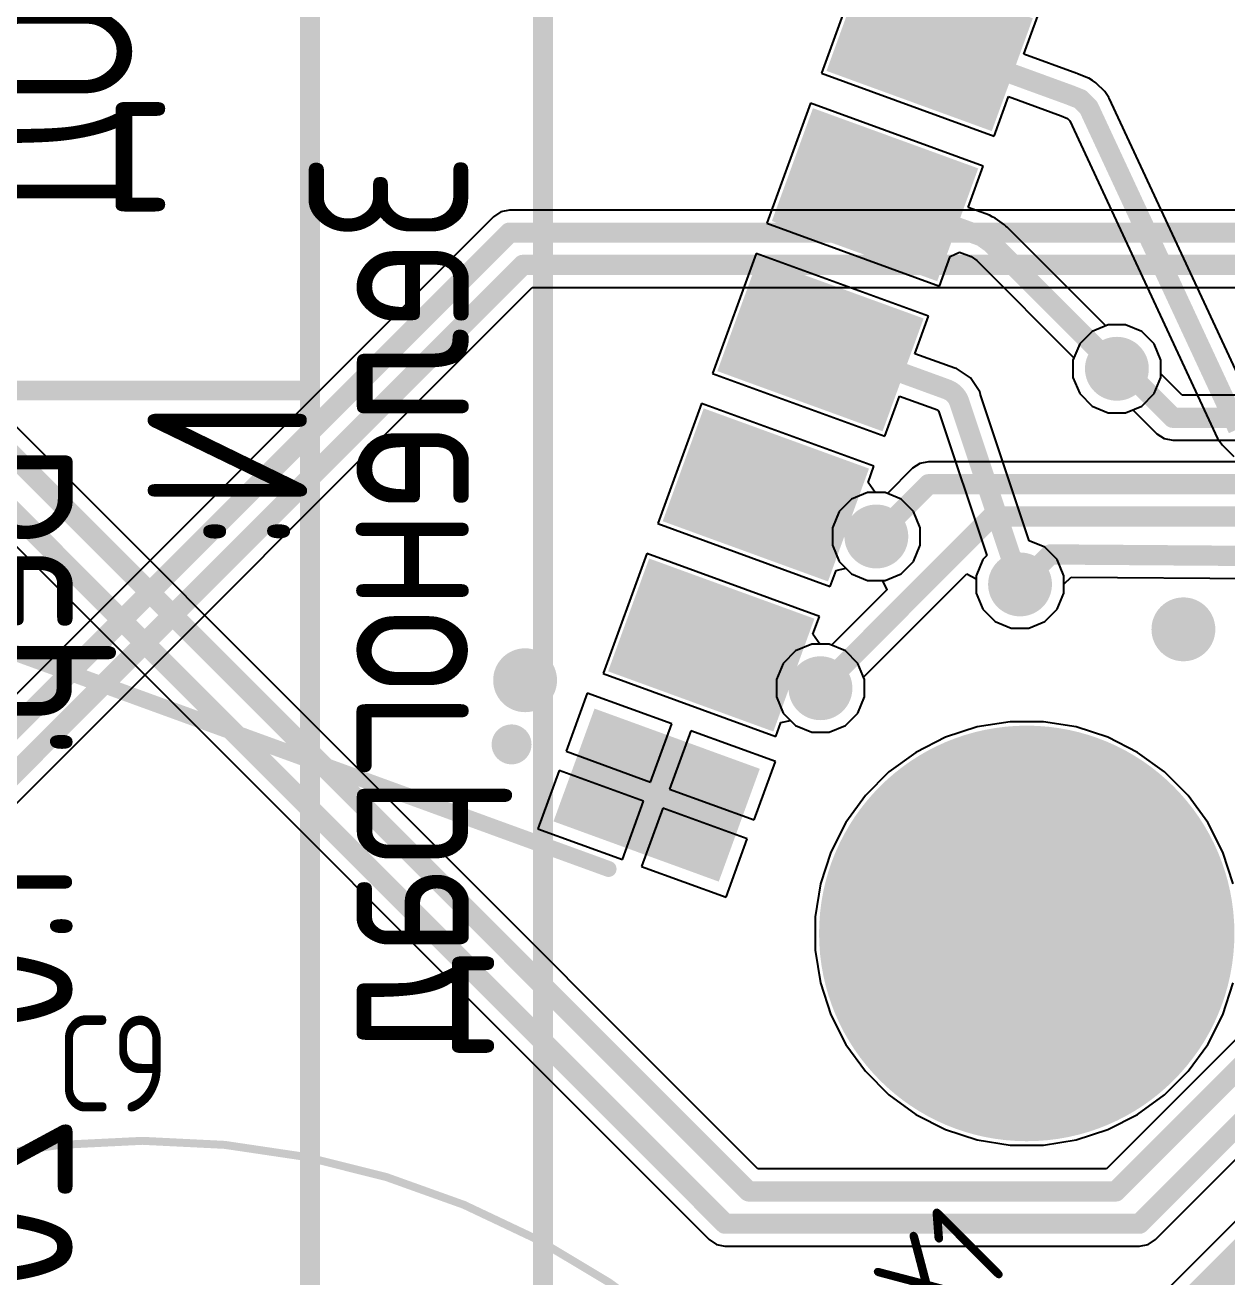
# Model space of a CAD drawing. Header units: millimetres. Extents: x 0 to 5337, y 0 to 5380.
# Drawn here: x 24.54 to 39.59, y 19.83 to 35.5 of the extents above; entities that cross this region are included whole.
import ezdxf

# ---------------------------------------------------------------- set-up
doc = ezdxf.new("R2010")
doc.units = ezdxf.units.MM
for name, color, linetype in [('BottomLayer', 5, 'Continuous'), ('BottomOverlay', 54, 'Continuous'), ('BottomSolder', 6, 'Continuous'), ('MultiLayer', 9, 'Continuous'), ('PadHoleLayer', 156, 'Continuous'), ('TopLayer', 1, 'Continuous'), ('TopOverlay', 2, 'Continuous'), ('TopPaste', 8, 'Continuous'), ('TopSolder', 216, 'Continuous'), ('ViaHoleLayer', 16, 'Continuous')]:
    doc.layers.add(name, color=color, linetype=linetype)
doc.styles.add('GOST 26.008—85', font='', dxfattribs={"height": 0.2})
doc.styles.add('GOST type A', font='', dxfattribs={"height": 0.2})
doc.styles.get('GOST 26.008—85').set_extended_font_data('GOST 26.008—85', bold=True)
doc.styles.get('GOST type A').set_extended_font_data('GOST type A')

msp = doc.modelspace()

# ---------------------------------------------------------------- hatches: boundary and pattern name
at = {"layer": 'BottomLayer'}
h = msp.add_hatch(color=5, dxfattribs=at)
edge = h.paths.add_edge_path()
edge.add_arc((38.2134364, 31.2000011), 0.3999992, 0, 360)
h = msp.add_hatch(color=5, dxfattribs=at)
edge = h.paths.add_edge_path()
edge.add_arc((35.20000072, 29.10000022), 0.3999992, 0, 360)
h = msp.add_hatch(color=5, dxfattribs=at)
edge = h.paths.add_edge_path()
edge.add_arc((36.99999966, 28.49999888), 0.3999992, 0, 360)
h = msp.add_hatch(color=5, dxfattribs=at)
edge = h.paths.add_edge_path()
edge.add_arc((39.04653862, 27.93738634), 0.3999992, 0, 360)
h = msp.add_hatch(color=5, dxfattribs=at)
edge = h.paths.add_edge_path()
edge.add_arc((30.79999936, 27.29999874), 0.3999992, 0, 360)
h = msp.add_hatch(color=5, dxfattribs=at)
edge = h.paths.add_edge_path()
edge.add_arc((34.49999958, 27.19999894), 0.3999992, 0, 360)
h = msp.add_hatch(color=5, dxfattribs=at)
edge = h.paths.add_edge_path()
edge.add_arc((37.084, 24.13), 2.50000008, 0, 360)
at = {"layer": 'BottomSolder'}
h = msp.add_hatch(color=6, dxfattribs=at)
edge = h.paths.add_edge_path()
edge.add_arc((37.084, 24.13), 2.60160008, 0, 360)
at = {"layer": 'MultiLayer'}
h = msp.add_hatch(color=9, dxfattribs=at)
edge = h.paths.add_edge_path()
edge.add_arc((37.084, 24.13), 2.50000008, 0, 360)
at = {"layer": 'PadHoleLayer'}
h = msp.add_hatch(color=156, dxfattribs=at)
edge = h.paths.add_edge_path()
edge.add_arc((37.084, 24.13), 1.59999934, 0, 360)
at = {"layer": 'TopLayer'}
for points in [[(37.030080271121, 35.52755616730352), (36.58545410531884, 34.30595581666338), (34.70606784887899, 34.98999647269648), (35.15069401468115, 36.21159682333661)], [(36.346040491121, 33.64816952730352), (35.90141432531885, 32.42656917666339), (34.022028068879, 33.11060983269648), (34.46665423468115, 34.33221018333661)], [(35.662000711121, 31.76878542730351), (35.21737454531884, 30.54718507666339), (33.337988288879, 31.23122573269648), (33.78261445468115, 32.45282608333661)], [(34.977960931121, 29.88939878730351), (34.53333476531884, 28.66779843666339), (32.653948508879, 29.35183909269648), (33.09857467468115, 30.57343944333661)], [(34.293921151121, 28.01001468730351), (33.84929498531884, 26.78841433666339), (31.96990872887899, 27.47245499269648), (32.41453489468115, 28.69405534333661)], [(33.609878831121, 26.13063058730351), (33.16525266531885, 24.90903023666339), (31.285866408879, 25.59307089269648), (31.73049257468115, 26.81467124333661)]]:
    msp.add_hatch(color=1, dxfattribs=at).paths.add_polyline_path(points)
h = msp.add_hatch(color=1, dxfattribs=at)
edge = h.paths.add_edge_path()
edge.add_arc((38.2134364, 31.2000011), 0.3999992, 0, 360)
h = msp.add_hatch(color=1, dxfattribs=at)
edge = h.paths.add_edge_path()
edge.add_arc((35.20000072, 29.10000022), 0.3999992, 0, 360)
h = msp.add_hatch(color=1, dxfattribs=at)
edge = h.paths.add_edge_path()
edge.add_arc((36.99999966, 28.49999888), 0.3999992, 0, 360)
h = msp.add_hatch(color=1, dxfattribs=at)
edge = h.paths.add_edge_path()
edge.add_arc((39.04653862, 27.93738634), 0.3999992, 0, 360)
h = msp.add_hatch(color=1, dxfattribs=at)
edge = h.paths.add_edge_path()
edge.add_arc((30.79999936, 27.29999874), 0.3999992, 0, 360)
h = msp.add_hatch(color=1, dxfattribs=at)
edge = h.paths.add_edge_path()
edge.add_arc((34.49999958, 27.19999894), 0.3999992, 0, 360)
h = msp.add_hatch(color=1, dxfattribs=at)
edge = h.paths.add_edge_path()
edge.add_arc((37.084, 24.13), 2.50000008, 0, 360)
at = {"layer": 'TopPaste'}
for points in [[(37.030080271121, 35.52755616730352), (36.58545410531884, 34.30595581666338), (34.70606784887899, 34.98999647269648), (35.15069401468115, 36.21159682333661)], [(36.346040491121, 33.64816952730352), (35.90141432531885, 32.42656917666339), (34.022028068879, 33.11060983269648), (34.46665423468115, 34.33221018333661)], [(35.662000711121, 31.76878542730351), (35.21737454531884, 30.54718507666339), (33.337988288879, 31.23122573269648), (33.78261445468115, 32.45282608333661)], [(34.977960931121, 29.88939878730351), (34.53333476531884, 28.66779843666339), (32.653948508879, 29.35183909269648), (33.09857467468115, 30.57343944333661)], [(34.293921151121, 28.01001468730351), (33.84929498531884, 26.78841433666339), (31.96990872887899, 27.47245499269648), (32.41453489468115, 28.69405534333661)], [(33.609878831121, 26.13063058730351), (33.16525266531885, 24.90903023666339), (31.285866408879, 25.59307089269648), (31.73049257468115, 26.81467124333661)]]:
    msp.add_hatch(color=8, dxfattribs=at).paths.add_polyline_path(points)
at = {"layer": 'TopSolder'}
for points in [[(37.16030228795474, 35.58827969101348), (36.6461776290288, 34.17573379982966), (34.57584583204526, 34.92927294898652), (35.08997049097119, 36.34181884017034)], [(36.47626250795474, 33.70889305101348), (35.96213784902881, 32.29634715982965), (33.89180605204526, 33.04988630898652), (34.40593071097119, 34.46243220017034)], [(35.79222272795474, 31.82950895101347), (35.2780980690288, 30.41696305982965), (33.20776627204526, 31.17050220898652), (33.72189093097119, 32.58304810017034)], [(35.10818294795474, 29.95012231101347), (34.59405828902881, 28.53757641982966), (32.52372649204526, 29.29111556898652), (33.03785115097119, 30.70366146017034)], [(34.42414316795474, 28.07073821101347), (33.9100185090288, 26.65819231982966), (31.83968671204526, 27.41173146898652), (32.35381137097119, 28.82427736017034)], [(33.74010084795474, 26.19135411101347), (33.22597618902881, 24.77880821982966), (31.15564439204526, 25.53234736898652), (31.66976905097119, 26.94489326017034)]]:
    msp.add_hatch(color=216, dxfattribs=at).paths.add_polyline_path(points)
h = msp.add_hatch(color=216, dxfattribs=at)
edge = h.paths.add_edge_path()
edge.add_arc((37.084, 24.13), 2.60160008, 0, 360)
at = {"layer": 'ViaHoleLayer'}
h = msp.add_hatch(color=16, dxfattribs=at)
edge = h.paths.add_edge_path()
edge.add_arc((38.2134364, 31.2000011), 0.1999996, 0, 360)
h = msp.add_hatch(color=16, dxfattribs=at)
edge = h.paths.add_edge_path()
edge.add_arc((35.20000072, 29.10000022), 0.1999996, 0, 360)
h = msp.add_hatch(color=16, dxfattribs=at)
edge = h.paths.add_edge_path()
edge.add_arc((36.99999966, 28.49999888), 0.1999996, 0, 360)
h = msp.add_hatch(color=16, dxfattribs=at)
edge = h.paths.add_edge_path()
edge.add_arc((39.04653862, 27.93738634), 0.1999996, 0, 360)
h = msp.add_hatch(color=16, dxfattribs=at)
edge = h.paths.add_edge_path()
edge.add_arc((30.79999936, 27.29999874), 0.1999996, 0, 360)
h = msp.add_hatch(color=16, dxfattribs=at)
edge = h.paths.add_edge_path()
edge.add_arc((34.49999958, 27.19999894), 0.1999996, 0, 360)

# ---------------------------------------------------------------- linework, layer by layer
at = {"layer": 'BottomLayer'}
for p, q in [((30.40428768, 33.10370062), (16.0830133, 18.78242878)), ((30.40429276, 33.10370824), (30.40428768, 33.10370062)), ((30.49592072, 33.16492986), (30.40429276, 33.10370824)), ((30.60400026, 33.18643096), (30.49592072, 33.16492986)), ((30.60401296, 33.18642842), (30.60400026, 33.18643096)), ((49.82332936, 33.18642842), (30.60401296, 33.18642842)), ((16.47104656, 17.80029206), (30.88832532, 32.21757336)), ((30.88832532, 32.21757336), (41.04599613999999, 32.21757336)), ((37.90188762, 31.66626635999999), (37.74717114, 31.51154988)), ((38.10403606, 31.75), (37.90188762, 31.66626635999999)), ((38.32283674, 31.75), (38.10403606, 31.75)), ((38.52498518, 31.66626635999999), (38.32283674, 31.75)), ((38.67970166, 31.51154988), (38.52498518, 31.66626635999999)), ((37.74717114, 31.51154988), (37.6634375, 31.30940143999999)), ((38.7634353, 31.30940143999999), (38.67970166, 31.51154988)), ((37.6634375, 31.30940143999999), (37.6634375, 31.09060076)), ((38.7634353, 31.13659), (38.7634353, 31.30940143999999)), ((37.6634375, 31.09060076), (37.74717114, 30.88845232)), ((39.03072712, 30.86929564), (38.7634353, 31.13659)), ((37.74717114, 30.88845232), (37.90188762, 30.73373584)), ((37.90188762, 30.73373584), (38.10403606, 30.6500022)), ((40.93005784, 30.86929564), (39.03072712, 30.86929564)), ((38.10403606, 30.6500022), (38.32283674, 30.6500022)), ((38.32283674, 30.6500022), (38.41359856, 30.68759674)), ((38.41359856, 30.68759674), (38.71402976, 30.38716808)), ((38.71402976, 30.38716808), (38.71403484, 30.38716046)), ((38.71403484, 30.38716046), (38.8056628, 30.32593884)), ((38.8056628, 30.32593884), (38.91374234, 30.30444028)), ((38.91374234, 30.30444028), (43.8485534, 30.30444028)), ((35.65428734, 29.9536993), (35.33852216, 29.63793666)), ((35.65429242, 29.95370692), (35.65428734, 29.9536993)), ((35.74592037999999, 30.01492854), (35.65429242, 29.95370692)), ((35.85399991999999, 30.03642964), (35.74592037999999, 30.01492854)), ((35.85401262, 30.0364271), (35.85399991999999, 30.03642964)), ((43.919902, 30.0364271), (35.85401262, 30.0364271)), ((35.09060038, 29.64999912), (34.88845194, 29.56626547999999)), ((35.30940106, 29.64999912), (35.09060038, 29.64999912)), ((35.33852216, 29.63793666), (35.30940106, 29.64999912)), ((34.88845194, 29.56626547999999), (34.73373546, 29.411549)), ((34.73373546, 29.411549), (34.65000182, 29.20940056)), ((34.65000182, 29.20940056), (34.65000182, 28.99059988)), ((34.65000182, 28.99059988), (34.73373546, 28.78845144)), ((34.73373546, 28.78845144), (34.88845194, 28.63373496)), ((34.88845194, 28.63373496), (35.09060038, 28.55000132)), ((35.03793602, 27.33852038), (36.332668, 28.63325236)), ((35.09060038, 28.55000132), (35.27098102, 28.55000132)), ((35.27098102, 28.55000132), (35.33291129999999, 28.4343475)), ((36.332668, 28.63325236), (36.33434694, 28.63290946)), ((36.33434694, 28.63290946), (36.45000075999999, 28.57097918)), ((36.45000075999999, 28.57097918), (36.45000075999999, 28.39059854)), ((37.54999856, 28.50148224), (37.64014062, 28.59094866)), ((37.64014062, 28.59094866), (49.2915956, 28.50333644)), ((35.3332542, 28.43266856), (34.63852102, 27.73793538)), ((35.33291129999999, 28.4343475), (35.3332542, 28.43266856)), ((36.45000075999999, 28.39059854), (36.5337344, 28.1884501)), ((37.46626492, 28.1884501), (37.54999856, 28.39059854)), ((37.54999856, 28.39059854), (37.54999856, 28.50148224)), ((36.5337344, 28.1884501), (36.68845088, 28.03373362)), ((37.31154844, 28.03373362), (37.46626492, 28.1884501)), ((36.68845088, 28.03373362), (36.89059932, 27.94999998)), ((36.89059932, 27.94999998), (37.1094, 27.94999998)), ((37.1094, 27.94999998), (37.31154844, 28.03373362)), ((34.39059924, 27.74999784), (34.1884508, 27.6662642)), ((34.60939991999999, 27.74999784), (34.39059924, 27.74999784)), ((34.63852102, 27.73793538), (34.60939991999999, 27.74999784)), ((34.1884508, 27.6662642), (34.03373431999999, 27.51154772)), ((34.03373431999999, 27.51154772), (33.95000068, 27.30939928)), ((33.95000068, 27.30939928), (33.95000068, 27.0905986)), ((35.04999848, 27.30939928), (35.03793602, 27.33852038)), ((35.04999848, 27.0905986), (35.04999848, 27.30939928)), ((33.95000068, 27.0905986), (34.03373431999999, 26.88845016)), ((34.96626484, 26.88845016), (35.04999848, 27.0905986)), ((34.03373431999999, 26.88845016), (34.1884508, 26.73373368)), ((34.81154836, 26.73373368), (34.96626484, 26.88845016)), ((34.1884508, 26.73373368), (34.39059924, 26.65000004)), ((34.39059924, 26.65000004), (34.60939991999999, 26.65000004)), ((34.60939991999999, 26.65000004), (34.81154836, 26.73373368)), ((36.46345768, 26.71474718), (36.06675285999999, 26.5858498)), ((36.8754406, 26.77999978), (36.46345768, 26.71474718)), ((37.29255939999999, 26.77999978), (36.8754406, 26.77999978)), ((37.70454231999999, 26.71474718), (37.29255939999999, 26.77999978)), ((38.10124714, 26.5858498), (37.70454231999999, 26.71474718)), ((36.06675285999999, 26.5858498), (35.69509752, 26.39648264)), ((38.47290248, 26.39648264), (38.10124714, 26.5858498)), ((35.69509752, 26.39648264), (35.35764073999999, 26.1513066)), ((38.81035926, 26.1513066), (38.47290248, 26.39648264)), ((35.35764073999999, 26.1513066), (35.06269339999999, 25.85635926)), ((39.1053066, 25.85635926), (38.81035926, 26.1513066)), ((35.06269339999999, 25.85635926), (34.81751736, 25.51890248)), ((39.35048264, 25.51890248), (39.1053066, 25.85635926)), ((34.81751736, 25.51890248), (34.6281502, 25.14724714)), ((39.5398498, 25.14724714), (39.35048264, 25.51890248)), ((34.6281502, 25.14724714), (34.49925282, 24.75054232)), ((39.66874718, 24.75054232), (39.5398498, 25.14724714)), ((34.49925282, 24.75054232), (34.43400021999999, 24.3385594)), ((34.43400021999999, 24.3385594), (34.43400021999999, 23.9214406)), ((34.43400021999999, 23.9214406), (34.49925282, 23.50945768)), ((34.49925282, 23.50945768), (34.6281502, 23.11275286)), ((39.5398498, 23.11275286), (39.66874718, 23.50945768)), ((34.6281502, 23.11275286), (34.81751736, 22.74109752)), ((39.35048264, 22.74109752), (39.5398498, 23.11275286)), ((34.81751736, 22.74109752), (35.06269339999999, 22.40364074)), ((39.1053066, 22.40364074), (39.35048264, 22.74109752)), ((35.06269339999999, 22.40364074), (35.35764073999999, 22.1086934)), ((38.81035926, 22.1086934), (39.1053066, 22.40364074)), ((35.35764073999999, 22.1086934), (35.69509752, 21.86351736)), ((38.47290248, 21.86351736), (38.81035926, 22.1086934)), ((35.69509752, 21.86351736), (36.06675285999999, 21.6741502)), ((38.10124714, 21.6741502), (38.47290248, 21.86351736)), ((36.06675285999999, 21.6741502), (36.46345768, 21.54525282)), ((37.70454231999999, 21.54525282), (38.10124714, 21.6741502)), ((36.46345768, 21.54525282), (36.8754406, 21.48000022)), ((36.8754406, 21.48000022), (37.29255939999999, 21.48000022)), ((37.29255939999999, 21.48000022), (37.70454231999999, 21.54525282))]:
    msp.add_line(p, q, dxfattribs=at)
at = {"layer": 'BottomLayer', "const_width": 0.254}
for points in [[(16.20000062, 18.5000011), (30.60400026, 32.90400073999999)], [(30.60400026, 32.90400073999999), (50.2960005, 32.90400073999999)], [(16.27133906, 17.99999956), (30.77134054, 32.50000104)], [(30.77134054, 32.50000104), (49.53550418, 32.50000104)], [(38.2134364, 31.2000011), (38.3006092, 31.2000011)], [(38.3006092, 31.2000011), (38.91374234, 30.58686796)], [(38.91374234, 30.58686796), (44.32688112, 30.58686796)], [(35.20000072, 29.10000022), (35.85399991999999, 29.75399942)], [(35.85399991999999, 29.75399942), (49.55182368, 29.75399942)], [(34.49999958, 27.19999894), (36.65000035999999, 29.34999972)], [(36.65000035999999, 29.34999972), (49.41568984, 29.34999972)], [(36.99999966, 28.49999888), (37.38101998, 28.87533213999999)], [(37.38101998, 28.87533213999999), (49.30537002, 28.78567014)]]:
    msp.add_lwpolyline(points, dxfattribs=at)
at = {"layer": 'BottomLayer', "const_width": 0.127}
for points in [[(30.54050026, 32.90400073999999, 1), (30.66750026, 32.90400073999999, 1)], [(30.54050026, 32.90400073999999, 1), (30.66750026, 32.90400073999999, 1)], [(30.70784054, 32.50000104, 1), (30.83484054, 32.50000104, 1)], [(30.70784054, 32.50000104, 1), (30.83484054, 32.50000104, 1)], [(38.14993639999999, 31.2000011, 1), (38.2769364, 31.2000011, 1)], [(38.2371092, 31.2000011, 1), (38.36410919999999, 31.2000011, 1)], [(38.2371092, 31.2000011, 1), (38.36410919999999, 31.2000011, 1)], [(38.85024233999999, 30.58686796, 1), (38.97724234, 30.58686796, 1)], [(38.85024233999999, 30.58686796, 1), (38.97724234, 30.58686796, 1)], [(35.79049991999999, 29.75399942, 1), (35.91749992, 29.75399942, 1)], [(35.79049991999999, 29.75399942, 1), (35.91749992, 29.75399942, 1)], [(36.58650036, 29.34999972, 1), (36.71350036, 29.34999972, 1)], [(36.58650036, 29.34999972, 1), (36.71350036, 29.34999972, 1)], [(35.13650072, 29.10000022, 1), (35.26350072, 29.10000022, 1)], [(37.31751997999999, 28.87533213999999, 1), (37.44451998, 28.87533213999999, 1)], [(37.31751997999999, 28.87533213999999, 1), (37.44451998, 28.87533213999999, 1)], [(36.93649966, 28.49999888, 1), (37.06349966, 28.49999888, 1)], [(34.43649958, 27.19999894, 1), (34.56349958, 27.19999894, 1)]]:
    msp.add_lwpolyline(points, format="xyb", close=True, dxfattribs=at)
at = {"layer": 'BottomOverlay', "const_width": 0.2499995}
for points in [[(28.10400272, 40.29999814), (28.10400526, 16.95799758)], [(31.02500526, 16.83099758), (31.02500526, 40.30000068)], [(22.50100656, 30.92799758), (28.02227822, 30.92799758)]]:
    msp.add_lwpolyline(points, dxfattribs=at)
at = {"layer": 'BottomOverlay', "const_width": 0.12499848}
msp.add_lwpolyline([(27.95977898, 30.92799758, 1), (28.08477746, 30.92799758, 1)], format="xyb", close=True, dxfattribs=at)
at = {"layer": 'TopLayer'}
for p, q in [((35.0610424, 36.4038515), (34.5138121, 34.90034676)), ((37.0478812, 35.13789517999999), (37.22233602, 35.61720588)), ((37.71241378, 34.89602622), (37.0478812, 35.13789517999999)), ((34.5138121, 34.90034676), (36.67510572, 34.11370114)), ((37.71559894, 34.89409328), (37.71241378, 34.89602622)), ((37.71926924, 34.89343033999999), (37.71559894, 34.89409328)), ((37.85777289999999, 34.83890923999999), (37.71926924, 34.89343033999999)), ((37.85991158, 34.8375351), (37.85777289999999, 34.83890923999999)), ((37.86240839999999, 34.83703726), (37.85991158, 34.8375351)), ((37.90620561999999, 34.80777392), (37.86240839999999, 34.83703726)), ((37.95046765999999, 34.7793183), (37.90620561999999, 34.80777392)), ((37.951918, 34.77723042), (37.95046765999999, 34.7793183)), ((37.95403382, 34.77581564), (37.951918, 34.77723042)), ((38.06018803999999, 34.66965888), (37.95403382, 34.77581564)), ((38.08529848, 34.6320745), (38.06018803999999, 34.66965888)), ((34.37700262, 34.52446486), (33.82977232, 33.02096012)), ((36.53829623999999, 33.73781923999999), (34.37700262, 34.52446486)), ((36.67510572, 34.11370114), (36.8546888, 34.6071063)), ((36.8546888, 34.6071063), (37.51579492, 34.36648448)), ((38.11309624, 34.59625796), (38.08529848, 34.6320745)), ((38.11417066, 34.59233874), (38.11309624, 34.59625796)), ((38.11656842, 34.5890596), (38.11417066, 34.59233874)), ((39.96668918, 30.61127736), (38.11656842, 34.5890596)), ((37.51579492, 34.36648448), (37.59617576, 34.33484116)), ((37.59617576, 34.33484116), (37.62546957999999, 34.30554734)), ((37.62546957999999, 34.30554734), (39.4755878, 30.32777526)), ((36.35009748, 33.22074382), (36.53829623999999, 33.73781923999999)), ((36.6188498, 33.12292334), (36.35009748, 33.22074382)), ((36.65171231999999, 33.10298179999999), (36.6188498, 33.12292334)), ((36.68672368, 33.08712458), (36.65171231999999, 33.10298179999999)), ((36.80538232, 33.00212347999999), (36.68672368, 33.08712458)), ((33.82977232, 33.02096012), (35.99106594, 32.2343145)), ((36.82128018, 32.98515373999999), (36.80538232, 33.00212347999999)), ((36.84061465999999, 32.9722353), (36.82128018, 32.98515373999999)), ((38.07491242, 31.73793754), (36.84061465999999, 32.9722353)), ((33.69296284, 32.64508076), (33.14573254, 31.14157602)), ((35.85425646, 31.85843514), (33.69296284, 32.64508076)), ((35.99106594, 32.2343145), (36.12618886, 32.60556344)), ((36.12618886, 32.60556344), (36.2412915, 32.65923872)), ((36.2412915, 32.65923872), (36.3892592, 32.60538056)), ((36.3892592, 32.60538056), (36.45758266, 32.5564373)), ((36.45758266, 32.5564373), (37.67549996, 31.33852254)), ((33.71698361999999, 21.18242652), (22.927818, 31.97159214)), ((35.68326112, 31.38862658), (35.85425646, 31.85843514)), ((38.10403606, 31.75), (38.07491242, 31.73793754)), ((38.32283674, 31.75), (38.10403606, 31.75)), ((38.52498518, 31.66626635999999), (38.32283674, 31.75)), ((38.67970166, 31.51154988), (38.52498518, 31.66626635999999)), ((38.7634353, 31.30940143999999), (38.67970166, 31.51154988)), ((36.18129416, 31.20735694), (35.68326112, 31.38862658)), ((36.1829731, 31.20785732), (36.18129416, 31.20735694)), ((36.18297818, 31.20786494), (36.1829731, 31.20785732)), ((36.20501014, 31.20348344), (36.18297818, 31.20786494)), ((36.38065367999999, 31.08611258), (36.20501014, 31.20348344)), ((37.67549996, 31.33852254), (37.6634375, 31.30940143999999)), ((37.6634375, 31.30940143999999), (37.6634375, 31.09060076)), ((38.7634353, 31.09060076), (38.7634353, 31.30940143999999)), ((33.14573254, 31.14157602), (35.30702616, 30.3549304)), ((36.49801692, 30.9104665), (36.38065367999999, 31.08611258)), ((37.6634375, 31.09060076), (37.74717114, 30.88845232)), ((38.67970166, 30.88845232), (38.7634353, 31.09060076)), ((36.50482412, 30.87624762), (36.49801692, 30.9104665)), ((37.74717114, 30.88845232), (37.90188762, 30.73373584)), ((38.52498518, 30.73373584), (38.67970166, 30.88845232)), ((33.00892306, 30.76569412), (32.46169276, 29.26218938)), ((35.17021668, 29.9790485), (33.00892306, 30.76569412)), ((35.30702616, 30.3549304), (35.49006872, 30.8578377)), ((35.49006872, 30.8578377), (35.96707817999999, 30.68422108)), ((36.50672404, 30.8729126), (36.50482412, 30.87624762)), ((37.1151658, 29.04761018), (36.50672404, 30.8729126)), ((37.90188762, 30.73373584), (38.10403606, 30.6500022)), ((38.32283674, 30.6500022), (38.52498518, 30.73373584)), ((22.69009178, 30.71049484), (33.1042899, 20.29629926)), ((35.96707817999999, 30.68422108), (35.97049956, 30.67595846)), ((35.97049956, 30.67595846), (35.97800018, 30.67285204)), ((35.97800018, 30.67285204), (36.58226618, 28.86007944)), ((38.10403606, 30.6500022), (38.32283674, 30.6500022)), ((39.4755878, 30.32777526), (39.50460476, 30.28811824)), ((39.50460476, 30.28811824), (39.5319631, 30.24717344)), ((39.5319631, 30.24717344), (39.67883605999999, 30.1003081)), ((35.09667605999999, 29.77700166), (35.17021668, 29.9790485)), ((35.185604, 29.64999912), (35.09667605999999, 29.77700166)), ((35.30940106, 29.64999912), (35.185604, 29.64999912)), ((35.51154949999999, 29.56626547999999), (35.30940106, 29.64999912)), ((35.66626598, 29.411549), (35.51154949999999, 29.56626547999999)), ((35.74999962, 29.20940056), (35.66626598, 29.411549)), ((32.46169276, 29.26218938), (34.62298638, 28.47554376)), ((35.74999962, 28.99059988), (35.74999962, 29.20940056)), ((37.31154844, 28.96626414), (37.1151658, 29.04761018)), ((32.32488328, 28.88631002), (31.77765298, 27.38280528)), ((34.4861769, 28.0996644), (32.32488328, 28.88631002)), ((35.66626598, 28.78845144), (35.74999962, 28.99059988)), ((36.58226618, 28.86007944), (36.5337344, 28.81154766)), ((37.46626492, 28.81154766), (37.31154844, 28.96626414)), ((34.69561514, 28.67509124), (34.81960778, 28.70257912)), ((34.81960778, 28.70257912), (34.88845194, 28.63373496)), ((35.51154949999999, 28.63373496), (35.66626598, 28.78845144)), ((36.5337344, 28.81154766), (36.45000075999999, 28.60939922)), ((37.54999856, 28.60939922), (37.46626492, 28.81154766)), ((34.62298638, 28.47554376), (34.69561514, 28.67509124)), ((34.88845194, 28.63373496), (35.09060038, 28.55000132)), ((35.09060038, 28.55000132), (35.30940106, 28.55000132)), ((35.30940106, 28.55000132), (35.51154949999999, 28.63373496)), ((36.45000075999999, 28.60939922), (36.45000075999999, 28.39059854)), ((37.54999856, 28.39059854), (37.54999856, 28.60939922)), ((36.45000075999999, 28.39059854), (36.5337344, 28.1884501)), ((37.46626492, 28.1884501), (37.54999856, 28.39059854)), ((34.40513312, 27.87700038), (34.4861769, 28.0996644)), ((36.5337344, 28.1884501), (36.68845088, 28.03373362)), ((37.31154844, 28.03373362), (37.46626492, 28.1884501)), ((36.68845088, 28.03373362), (36.89059932, 27.94999998)), ((36.89059932, 27.94999998), (37.1094, 27.94999998)), ((37.1094, 27.94999998), (37.31154844, 28.03373362)), ((34.49406105999999, 27.74999784), (34.40513312, 27.87700038)), ((34.60939991999999, 27.74999784), (34.49406105999999, 27.74999784)), ((34.81154836, 27.6662642), (34.60939991999999, 27.74999784)), ((34.96626484, 27.51154772), (34.81154836, 27.6662642)), ((35.04999848, 27.30939928), (34.96626484, 27.51154772)), ((31.77765298, 27.38280528), (33.9389466, 26.59615966)), ((35.04999848, 27.0905986), (35.04999848, 27.30939928)), ((31.57868208, 27.14022512), (31.31293204, 26.41008434)), ((32.63771222, 26.75476996), (31.57868208, 27.14022512)), ((34.96626484, 26.88845016), (35.04999848, 27.0905986)), ((34.81154836, 26.73373368), (34.96626484, 26.88845016)), ((32.37196218, 26.02462918), (32.63771222, 26.75476996)), ((32.87639348, 26.66789688), (32.61064344, 25.93775609999999)), ((33.93543378, 26.28243918), (32.87639348, 26.66789688)), ((33.9389466, 26.59615966), (34.00181414, 26.76888982)), ((34.00181414, 26.76888982), (34.12580678, 26.7963777)), ((34.12580678, 26.7963777), (34.1884508, 26.73373368)), ((34.1884508, 26.73373368), (34.39059924, 26.65000004)), ((34.39059924, 26.65000004), (34.60939991999999, 26.65000004)), ((34.60939991999999, 26.65000004), (34.81154836, 26.73373368)), ((36.46345768, 26.71474718), (36.06675285999999, 26.5858498)), ((36.8754406, 26.77999978), (36.46345768, 26.71474718)), ((37.29255939999999, 26.77999978), (36.8754406, 26.77999978)), ((37.70454231999999, 26.71474718), (37.29255939999999, 26.77999978)), ((38.10124714, 26.5858498), (37.70454231999999, 26.71474718)), ((36.06675285999999, 26.5858498), (35.69509752, 26.39648264)), ((38.47290248, 26.39648264), (38.10124714, 26.5858498)), ((31.31293204, 26.41008434), (32.37196218, 26.02462918)), ((35.69509752, 26.39648264), (35.35764073999999, 26.1513066)), ((38.81035926, 26.1513066), (38.47290248, 26.39648264)), ((33.66968374, 25.55229839999999), (33.93543378, 26.28243918)), ((31.22605896, 26.17140308), (30.96031146, 25.4412623)), ((32.2850891, 25.78594792), (31.22605896, 26.17140308)), ((35.35764073999999, 26.1513066), (35.06269339999999, 25.85635926)), ((39.1053066, 25.85635926), (38.81035926, 26.1513066)), ((32.61064344, 25.93775609999999), (33.66968374, 25.55229839999999)), ((32.0193416, 25.05580714), (32.2850891, 25.78594792)), ((35.06269339999999, 25.85635926), (34.81751736, 25.51890248)), ((39.35048264, 25.51890248), (39.1053066, 25.85635926)), ((32.52377035999999, 25.69907484), (32.25802286, 24.96893406)), ((33.58281066, 25.3136146), (32.52377035999999, 25.69907484)), ((30.96031146, 25.4412623), (32.0193416, 25.05580714)), ((34.81751736, 25.51890248), (34.6281502, 25.14724714)), ((39.5398498, 25.14724714), (39.35048264, 25.51890248)), ((33.31706316, 24.58347636), (33.58281066, 25.3136146)), ((34.6281502, 25.14724714), (34.49925282, 24.75054232)), ((39.66874718, 24.75054232), (39.5398498, 25.14724714)), ((32.25802286, 24.96893406), (33.31706316, 24.58347636)), ((34.49925282, 24.75054232), (34.43400021999999, 24.3385594)), ((34.43400021999999, 24.3385594), (34.43400021999999, 23.9214406)), ((34.43400021999999, 23.9214406), (34.49925282, 23.50945768)), ((34.49925282, 23.50945768), (34.6281502, 23.11275286)), ((39.5398498, 23.11275286), (39.66874718, 23.50945768)), ((40.2135721, 23.31298614), (38.08301248, 21.18242652)), ((34.6281502, 23.11275286), (34.81751736, 22.74109752)), ((39.35048264, 22.74109752), (39.5398498, 23.11275286)), ((34.81751736, 22.74109752), (35.06269339999999, 22.40364074)), ((39.1053066, 22.40364074), (39.35048264, 22.74109752)), ((35.06269339999999, 22.40364074), (35.35764073999999, 22.1086934)), ((38.81035926, 22.1086934), (39.1053066, 22.40364074)), ((35.35764073999999, 22.1086934), (35.69509752, 21.86351736)), ((38.47290248, 21.86351736), (38.81035926, 22.1086934)), ((35.69509752, 21.86351736), (36.06675285999999, 21.6741502)), ((38.10124714, 21.6741502), (38.47290248, 21.86351736)), ((36.06675285999999, 21.6741502), (36.46345768, 21.54525282)), ((37.70454231999999, 21.54525282), (38.10124714, 21.6741502)), ((38.6957062, 20.29629164), (40.10092056, 21.701506)), ((36.46345768, 21.54525282), (36.8754406, 21.48000022)), ((36.8754406, 21.48000022), (37.29255939999999, 21.48000022)), ((37.29255939999999, 21.48000022), (37.70454231999999, 21.54525282)), ((38.08301248, 21.18242652), (33.71698361999999, 21.18242652)), ((40.30920055999999, 21.14021426), (38.82518016, 19.65619386)), ((33.1042899, 20.29629926), (33.10429498, 20.29629164)), ((33.10429498, 20.29629164), (33.19592294, 20.23507002)), ((33.19592294, 20.23507002), (33.30400248, 20.21356892)), ((38.4959987, 20.21356892), (38.60408078, 20.23507002)), ((38.60408078, 20.23507002), (38.6957062, 20.29629164)), ((33.30400248, 20.21356892), (33.30401517999999, 20.21357146)), ((33.30401517999999, 20.21357146), (38.49598599999999, 20.21357146)), ((38.49598599999999, 20.21357146), (38.4959987, 20.21356892))]:
    msp.add_line(p, q, dxfattribs=at)
for points, const_width in [([(35.86807406, 35.25876615999999), (35.87769304, 35.2632518)], 0.254), ([(35.87769304, 35.2632518), (37.61582012, 34.63063177999999)], 0.254), ([(37.61582012, 34.63063177999999), (37.75432378, 34.57611068)], 0.254), ([(37.75432378, 34.57611068), (37.86047799999999, 34.46995391999999)], 0.254), ([(37.86047799999999, 34.46995391999999), (37.86048562, 34.46995138)], 0.254), ([(37.86048562, 34.46995138), (39.73167059999999, 30.44688094)], 0.254), ([(35.18403173999999, 33.37937951999999), (35.99320716, 33.05008884)], 0.254), ([(35.99320716, 33.05008884), (36.52225106, 32.8575289)], 0.254), ([(36.52225106, 32.8575289), (36.64090716, 32.7725278)], 0.254), ([(36.64090716, 32.7725278), (36.7897029, 32.62373206)], 0.254), ([(36.7897029, 32.62373206), (38.2134364, 31.2000011)], 0.254), ([(22.72393474, 31.7760604), (33.59999629999999, 20.89999884)], 0.254), ([(34.49999958, 31.5000005), (35.32637588, 31.21796906)], 0.254), ([(35.32637588, 31.21796906), (36.08470303999999, 30.9419625)], 0.254), ([(22.88979928, 30.91020234), (33.30400248, 20.49599914)], 0.254), ([(36.08470303999999, 30.9419625), (36.0853228, 30.9417339)], 0.254), ([(36.2387896, 30.78360112), (36.99999966, 28.49999888)], 0.254), ([(33.81595218, 29.6206164), (34.63088324, 29.30713976)], 0.254), ([(34.63088324, 29.30713976), (35.20000072, 29.10000022)], 0.254), ([(33.13191494, 27.74123738), (33.9383497, 27.40442068)], 0.254), ([(33.9383497, 27.40442068), (34.49999958, 27.19999894)], 0.254), ([(31.61634266, 26.12971406), (32.44787516, 25.86184312)], 0.254), ([(38.1999998, 20.89999884), (40.49599978, 23.19599882)], 0.254), ([(38.4959987, 20.49599914), (40.89999948, 22.89999992)], 0.254), ([(39.07751646, 19.40385756), (40.8626691, 21.1890102)], 0.3999992), ([(33.59999629999999, 20.89999884), (38.1999998, 20.89999884)], 0.254), ([(33.30400248, 20.49599914), (38.4959987, 20.49599914)], 0.254)]:
    msp.add_lwpolyline(points, dxfattribs=dict(at, const_width=const_width))
at = {"layer": 'TopLayer', "const_width": 0.127}
for points in [[(35.80457406, 35.25876615999999, 1), (35.93157406, 35.25876615999999, 1)], [(35.81419304, 35.2632518, 1), (35.94119304, 35.2632518, 1)], [(35.81419304, 35.2632518, 1), (35.94119304, 35.2632518, 1)], [(37.55232012, 34.63063177999999, 1), (37.67932011999999, 34.63063177999999, 1)], [(37.55232012, 34.63063177999999, 1), (37.67932011999999, 34.63063177999999, 1)], [(37.69082378, 34.57611068, 1), (37.81782378, 34.57611068, 1)], [(37.69082378, 34.57611068, 1), (37.81782378, 34.57611068, 1)], [(37.796978, 34.46995391999999, 1), (37.923978, 34.46995391999999, 1)], [(37.796978, 34.46995391999999, 1), (37.923978, 34.46995391999999, 1)], [(37.79698561999999, 34.46995138, 1), (37.92398562, 34.46995138, 1)], [(37.79698561999999, 34.46995138, 1), (37.92398562, 34.46995138, 1)], [(35.12053174, 33.37937951999999, 1), (35.24753174, 33.37937951999999, 1)], [(35.92970716, 33.05008884, 1), (36.05670715999999, 33.05008884, 1)], [(35.92970716, 33.05008884, 1), (36.05670715999999, 33.05008884, 1)], [(36.45875106, 32.8575289, 1), (36.58575106, 32.8575289, 1)], [(36.45875106, 32.8575289, 1), (36.58575106, 32.8575289, 1)], [(36.57740716, 32.7725278, 1), (36.70440716, 32.7725278, 1)], [(36.57740716, 32.7725278, 1), (36.70440716, 32.7725278, 1)], [(36.7262029, 32.62373206, 1), (36.8532029, 32.62373206, 1)], [(36.7262029, 32.62373206, 1), (36.8532029, 32.62373206, 1)], [(34.43649958, 31.5000005, 1), (34.56349958, 31.5000005, 1)], [(35.26287588, 31.21796906, 1), (35.38987588, 31.21796906, 1)], [(35.26287588, 31.21796906, 1), (35.38987588, 31.21796906, 1)], [(38.14993639999999, 31.2000011, 1), (38.2769364, 31.2000011, 1)], [(36.02120304, 30.9419625, 1), (36.14820304, 30.9419625, 1)], [(36.02120304, 30.9419625, 1), (36.14820304, 30.9419625, 1)], [(36.0218228, 30.9417339, 1), (36.1488228, 30.9417339, 1)], [(36.0218228, 30.9417339, 1), (36.1488228, 30.9417339, 1)], [(36.1752896, 30.78360112, 1), (36.3022896, 30.78360112, 1)], [(36.1752896, 30.78360112, 1), (36.3022896, 30.78360112, 1)], [(33.75245218, 29.6206164, 1), (33.87945218, 29.6206164, 1)], [(34.56738324, 29.30713976, 1), (34.69438323999999, 29.30713976, 1)], [(34.56738324, 29.30713976, 1), (34.69438323999999, 29.30713976, 1)], [(35.13650072, 29.10000022, 1), (35.26350072, 29.10000022, 1)], [(36.93649966, 28.49999888, 1), (37.06349966, 28.49999888, 1)], [(33.06841494, 27.74123738, 1), (33.19541494, 27.74123738, 1)], [(33.8748497, 27.40442068, 1), (34.0018497, 27.40442068, 1)], [(33.8748497, 27.40442068, 1), (34.0018497, 27.40442068, 1)], [(34.43649958, 27.19999894, 1), (34.56349958, 27.19999894, 1)], [(31.55284266, 26.12971406, 1), (31.67984266, 26.12971406, 1)], [(32.38437516, 25.86184312, 1), (32.51137516, 25.86184312, 1)], [(33.5364963, 20.89999884, 1), (33.6634963, 20.89999884, 1)], [(33.5364963, 20.89999884, 1), (33.6634963, 20.89999884, 1)], [(38.1364998, 20.89999884, 1), (38.2634998, 20.89999884, 1)], [(38.1364998, 20.89999884, 1), (38.2634998, 20.89999884, 1)], [(33.24050248, 20.49599914, 1), (33.36750248, 20.49599914, 1)], [(33.24050248, 20.49599914, 1), (33.36750248, 20.49599914, 1)], [(38.4324987, 20.49599914, 1), (38.5594987, 20.49599914, 1)], [(38.4324987, 20.49599914, 1), (38.5594987, 20.49599914, 1)]]:
    msp.add_lwpolyline(points, format="xyb", close=True, dxfattribs=at)
at = {"layer": 'TopLayer', "const_width": 0.254}
msp.add_lwpolyline([(36.0853228, 30.9417339, -0.2281743921039065), (36.2387896, 30.78360112)], format="xyb", dxfattribs=at)
at = {"layer": 'TopOverlay', "const_width": 0.1999996}
msp.add_lwpolyline([(16.81019498, 30.40950738), (31.8452754, 24.9371866)], dxfattribs=at)
at = {"layer": 'TopOverlay'}
for points, const_width in [([(30.75541474, 26.4967466, 1), (30.5054127, 26.4967466, 1)], 0.2499995), ([(30.44291346, 26.4967466, 1), (30.56791194, 26.4967466, 1)], 0.12499848), ([(30.69291549999999, 26.4967466, 1), (30.81791398, 26.4967466, 1)], 0.12499848), ([(31.7952755, 24.9371866, 1), (31.8952753, 24.9371866, 1)], 0.0999998), ([(36.53044509999999, 11.00821014, 1), (15.48044402, 11.00821014, 1)], 0.0999998)]:
    msp.add_lwpolyline(points, format="xyb", close=True, dxfattribs=dict(at, const_width=const_width))

# ---------------------------------------------------------------- texts
at = {"layer": 'BottomOverlay', "style": 'GOST 26.008—85', "text_generation_flag": 2}
for s, p in [('БСОД', (25.87966884, 38.19999726)), ('Зеленоград', (30.09448134, 33.89999824)), ('N:', (28.07761974, 30.81058354)), ('Вер. 1.0 2021', (25.13147882, 30.29299757999999))]:
    msp.add_text(s, height=2.00000108, rotation=90, dxfattribs=at).set_placement(p)
at = {"layer": 'TopOverlay', "style": 'GOST type A'}
msp.add_text('C9', height=1.20000014, dxfattribs=at).set_placement((24.93163416, 21.90012892))
msp.add_text('X1', height=1.20000014, rotation=45, dxfattribs=at).set_placement((35.94546278, 18.9971172))

doc.saveas('drawing.dxf')
